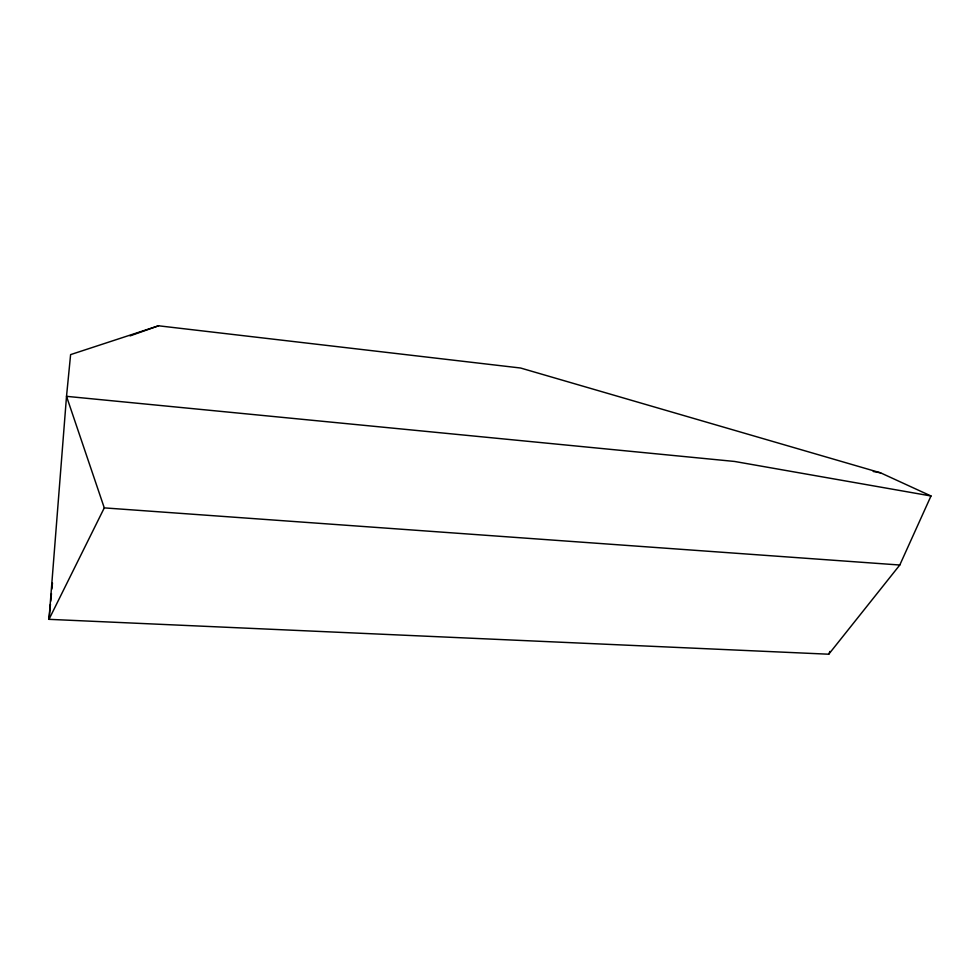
<?xml version="1.0" encoding="UTF-8"?>
<svg xmlns="http://www.w3.org/2000/svg" width="980" height="980" viewBox="0 0 980 980"><rect width="100%" height="100%" fill="white"/><g stroke="black" fill="none" stroke-linecap="round" stroke-linejoin="round"><path stroke-width="1.47" d="M50.446 604.182L49 619.336L828.749 654.211L899.787 565.019L931 495.978L880.616 472.85L520.576 368.015L158.54 325.789L70.609 354.613L66.517 396.337L49 619.336L104.284 507.885L66.517 396.337L734.608 461.458L931 495.978M50.74 601.157L51.462 593.586M51.891 589.041L52.467 582.977M828.749 654.211L829.925 651.431M130.083 335.895L158.54 325.789M104.284 507.885L899.787 565.019M873.254 471.478L880.616 472.85"/></g></svg>
